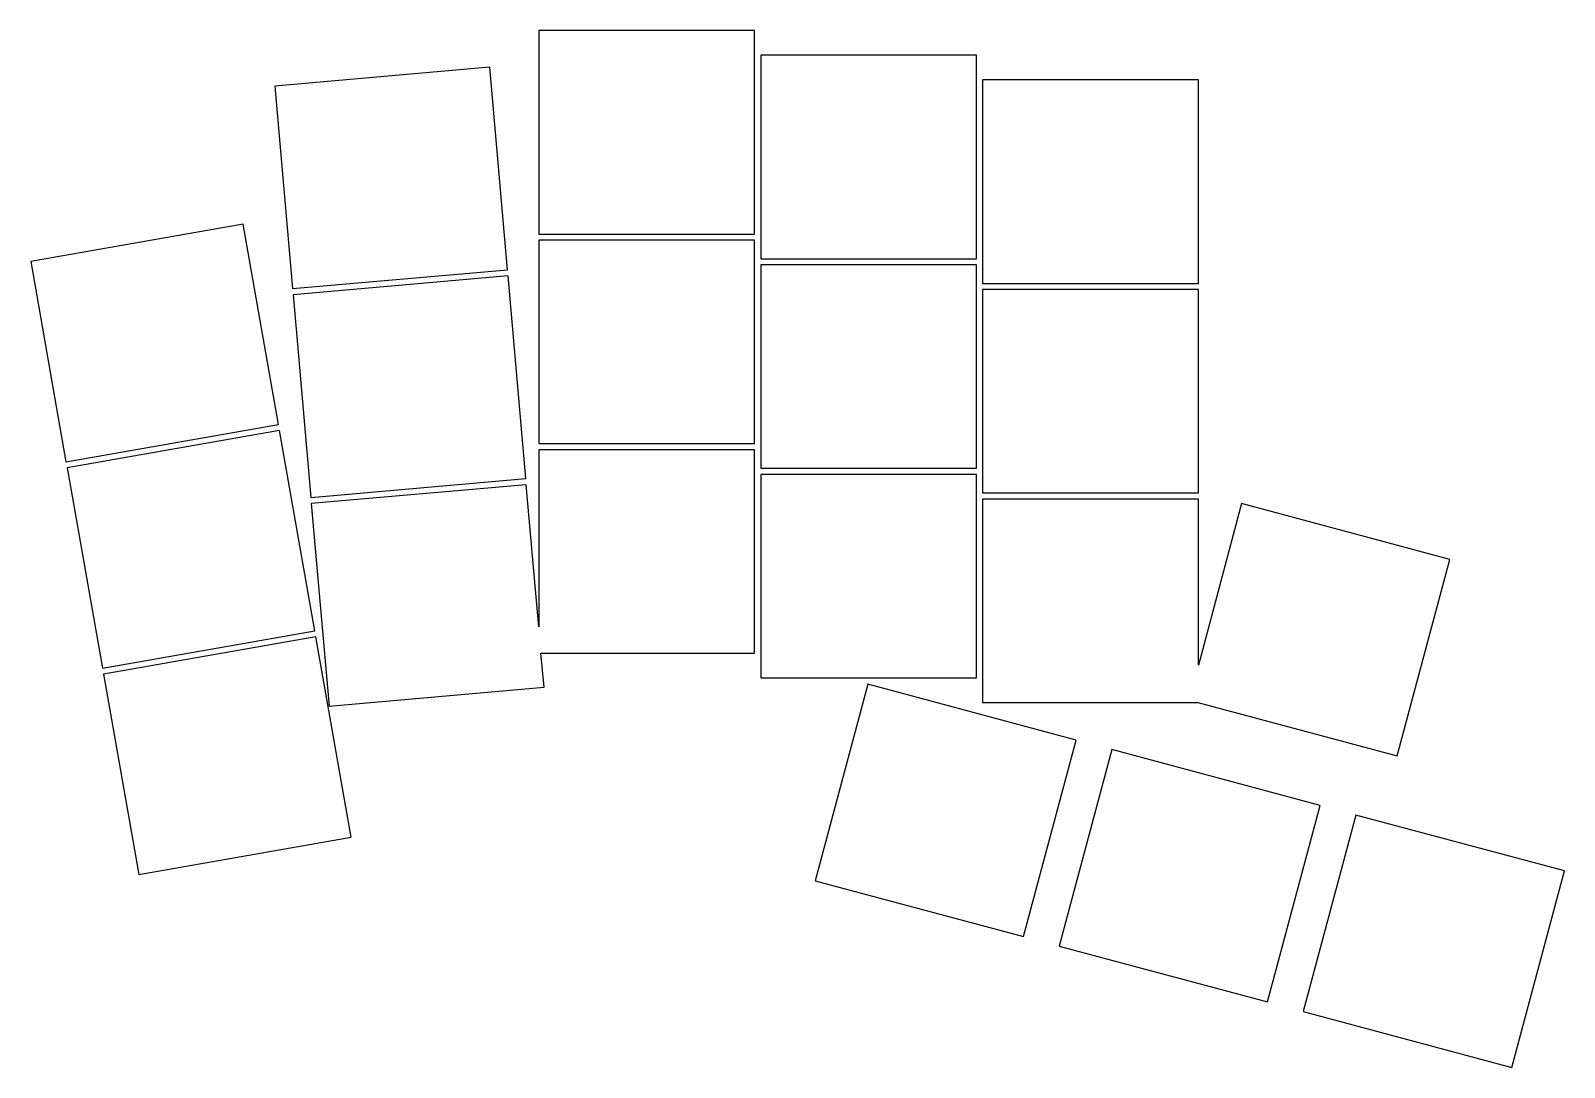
# Model space of a CAD drawing. Header units: millimetres. Extents: x 84 to 208, y -125 to -41.
import ezdxf

# ---------------------------------------------------------------- set-up
doc = ezdxf.new("R2010")
doc.units = ezdxf.units.MM

msp = doc.modelspace()

# ---------------------------------------------------------------- linework, layer by layer
for p, q in [((142.76, -41.18), (125.26, -41.18)), ((125.26, -41.18), (125.26, -57.68)), ((142.76, -57.68), (142.76, -41.18)), ((160.76, -43.18), (143.26, -43.18)), ((143.26, -43.18), (143.26, -59.68)), ((160.76, -59.68), (160.76, -43.18)), ((121.28, -44.14), (103.85, -45.67)), ((122.72, -60.58), (121.28, -44.14)), ((103.85, -45.67), (105.29, -62.1)), ((178.76, -45.18), (161.26, -45.18)), ((161.26, -45.18), (161.26, -61.68)), ((178.76, -61.68), (178.76, -45.18)), ((101.28, -56.87), (84.05, -59.91)), ((104.15, -73.12), (101.28, -56.87)), ((125.26, -57.68), (142.76, -57.68)), ((142.76, -58.18), (125.26, -58.18)), ((125.26, -58.18), (125.26, -74.68)), ((142.76, -74.68), (142.76, -58.18)), ((143.26, -59.68), (160.76, -59.68)), ((84.05, -59.91), (86.91, -76.16)), ((105.29, -62.1), (122.72, -60.58)), ((160.76, -60.18), (143.26, -60.18)), ((143.26, -60.18), (143.26, -76.68)), ((160.76, -76.68), (160.76, -60.18)), ((122.77, -61.08), (105.33, -62.6)), ((124.2, -77.51), (122.77, -61.08)), ((161.26, -61.68), (178.76, -61.68)), ((178.76, -62.18), (161.26, -62.18)), ((161.26, -62.18), (161.26, -78.68)), ((178.76, -78.68), (178.76, -62.18)), ((105.33, -62.6), (106.77, -79.04)), ((86.91, -76.16), (104.15, -73.12)), ((104.23, -73.61), (87, -76.65)), ((107.1, -89.86), (104.23, -73.61)), ((125.26, -74.68), (142.76, -74.68)), ((142.76, -75.18), (125.26, -75.18)), ((125.26, -75.18), (125.26, -89.55)), ((142.76, -91.68), (142.76, -75.18)), ((87, -76.65), (89.86, -92.9)), ((143.26, -76.68), (160.76, -76.68)), ((106.77, -79.04), (124.2, -77.51)), ((124.25, -78.01), (106.81, -79.54)), ((125.26, -89.55), (124.25, -78.01)), ((160.76, -77.18), (143.26, -77.18)), ((143.26, -77.18), (143.26, -93.68)), ((160.76, -93.68), (160.76, -77.18)), ((106.81, -79.54), (108.25, -95.97)), ((161.26, -78.68), (178.76, -78.68)), ((178.76, -79.18), (161.26, -79.18)), ((161.26, -79.18), (161.26, -95.68)), ((178.76, -92.64), (178.76, -79.18)), ((182.27, -79.55), (178.76, -92.64)), ((199.17, -84.08), (182.27, -79.55)), ((194.9, -100.01), (199.17, -84.08)), ((89.86, -92.9), (107.1, -89.86)), ((107.18, -90.36), (89.95, -93.39)), ((110.05, -106.61), (107.18, -90.36)), ((125.69, -94.45), (125.44, -91.68)), ((125.44, -91.68), (142.76, -91.68)), ((89.95, -93.39), (92.82, -109.64)), ((108.25, -95.97), (125.69, -94.45)), ((143.26, -93.68), (160.76, -93.68)), ((151.94, -94.2), (147.67, -110.14)), ((168.84, -98.73), (151.94, -94.2)), ((161.26, -95.68), (178.73, -95.68)), ((178.73, -95.68), (194.9, -100.01)), ((164.57, -114.66), (168.84, -98.73)), ((171.74, -99.5), (167.47, -115.44)), ((188.65, -104.03), (171.74, -99.5)), ((184.37, -119.97), (188.65, -104.03)), ((191.54, -104.81), (187.27, -120.75)), ((208.45, -109.34), (191.54, -104.81)), ((92.82, -109.64), (110.05, -106.61)), ((204.18, -125.28), (208.45, -109.34)), ((147.67, -110.14), (164.57, -114.66)), ((167.47, -115.44), (184.37, -119.97)), ((187.27, -120.75), (204.18, -125.28))]:
    msp.add_line(p, q)

doc.saveas('drawing.dxf')
